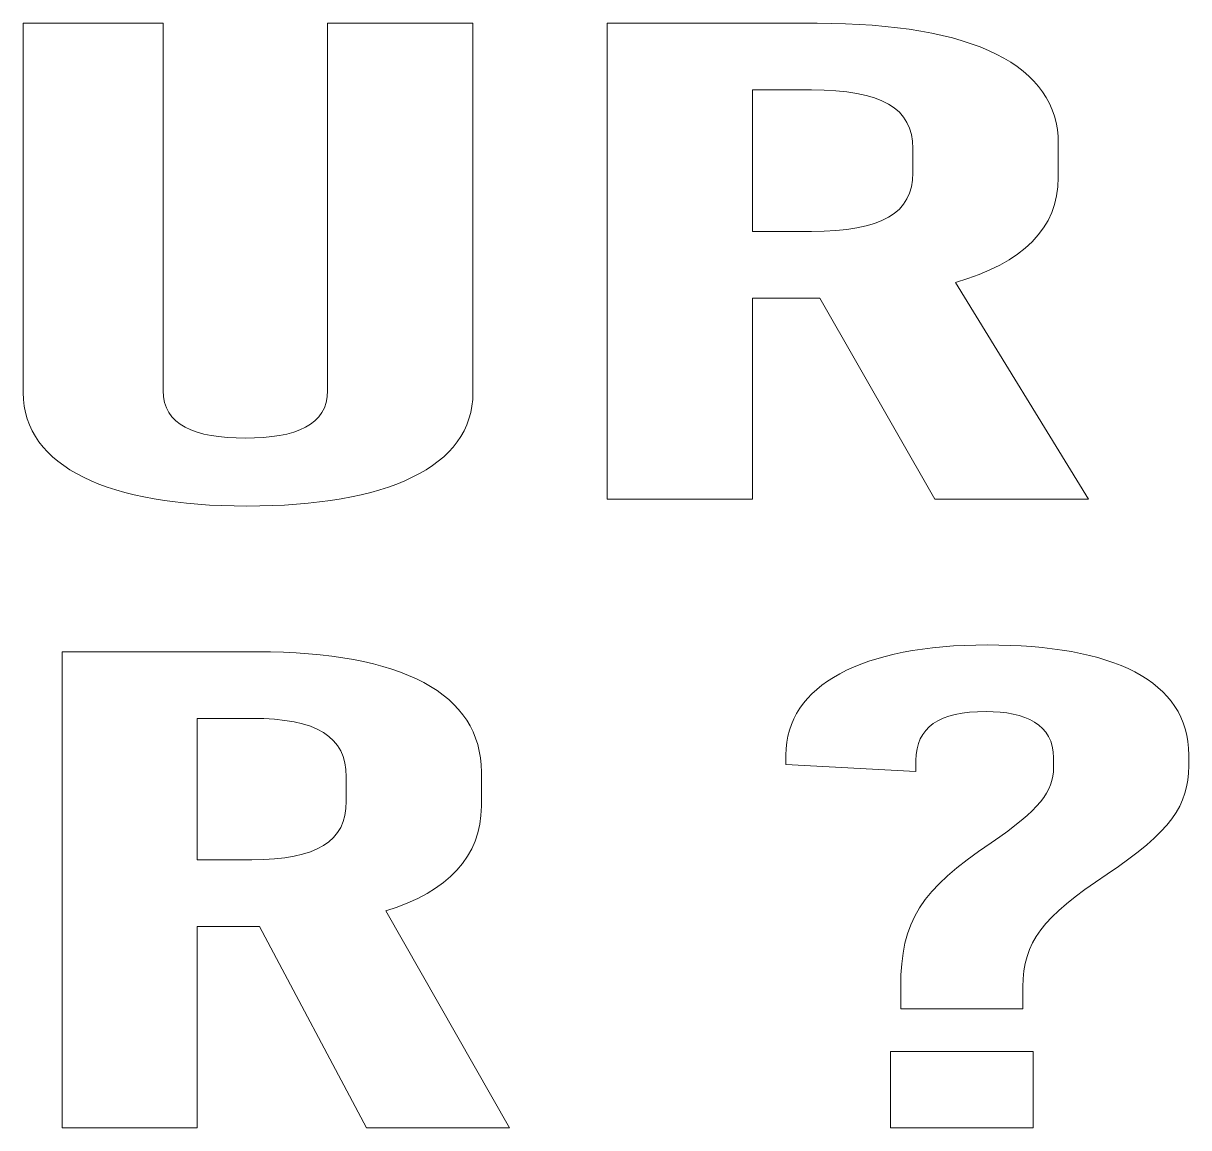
# Model space of a CAD drawing. Header units: inches. Extents: x 0.8 to 14.2, y -17.5 to -0.5.
# Drawn here: x 11.602 to 14.184, y -17.509 to -15.062 of the extents above; entities that cross this region are included whole.
import ezdxf

# ---------------------------------------------------------------- set-up
doc = ezdxf.new("R2010")
doc.units = ezdxf.units.IN
doc.header["$MEASUREMENT"] = 0
doc.layers.add('Layer 1', color=7, linetype='Continuous')

# ---------------------------------------------------------------- blocks, each defined once
blk = doc.blocks.new('block 61')
at = {"layer": 'Layer 1', "lineweight": 0}
for points, knots in [([(13.622, -16.1165), (13.622, -16.1165), (13.9623, -16.1165), (13.9623, -16.1165), (13.9623, -16.1165), (13.6676, -15.6357), (13.6676, -15.6357), (13.8165, -15.5935), (13.8955, -15.5152), (13.8955, -15.4036), (13.8955, -15.4036), (13.8955, -15.3283), (13.8955, -15.3283), (13.8955, -15.155), (13.7071, -15.0615), (13.3608, -15.0615), (13.3608, -15.0615), (12.8959, -15.0615), (12.8959, -15.0615), (12.8959, -15.0615), (12.8959, -16.1165), (12.8959, -16.1165), (12.8959, -16.1165), (13.218, -16.1165), (13.218, -16.1165), (13.218, -16.1165), (13.218, -15.6704), (13.218, -15.6704), (13.218, -15.6704), (13.3668, -15.6704), (13.3668, -15.6704), (13.3668, -15.6704), (13.622, -16.1165), (13.622, -16.1165)], [0, 0, 0, 0, 1, 1, 1, 2, 2, 2, 3, 3, 3, 4, 4, 4, 5, 5, 5, 6, 6, 6, 7, 7, 7, 8, 8, 8, 9, 9, 9, 10, 10, 10, 11, 11, 11, 11]), ([(13.218, -15.5227), (13.218, -15.5227), (13.218, -15.2092), (13.218, -15.2092), (13.218, -15.2092), (13.3486, -15.2092), (13.3486, -15.2092), (13.5036, -15.2092), (13.5734, -15.2499), (13.5734, -15.3388), (13.5734, -15.3388), (13.5734, -15.3931), (13.5734, -15.3931), (13.5734, -15.482), (13.5036, -15.5227), (13.3486, -15.5227), (13.3486, -15.5227), (13.218, -15.5227), (13.218, -15.5227)], [0, 0, 0, 0, 1, 1, 1, 2, 2, 2, 3, 3, 3, 4, 4, 4, 5, 5, 5, 6, 6, 6, 6])]:
    blk.add_open_spline(points, degree=3, knots=knots, dxfattribs=at)
blk = doc.blocks.new('block 68')
at = {"layer": 'Layer 1', "lineweight": 0}
for points, knots in [([(12.6168, -16.7965), (12.6168, -16.7965), (12.6168, -16.7211), (12.6168, -16.7211), (12.6168, -16.5478), (12.4416, -16.4544), (12.1196, -16.4544), (12.1196, -16.4544), (11.6875, -16.4544), (11.6875, -16.4544), (11.6875, -16.4544), (11.6875, -17.5093), (11.6875, -17.5093), (11.6875, -17.5093), (11.9869, -17.5093), (11.9869, -17.5093), (11.9869, -17.5093), (11.9869, -17.0632), (11.9869, -17.0632), (11.9869, -17.0632), (12.1253, -17.0632), (12.1253, -17.0632), (12.1253, -17.0632), (12.3626, -17.5093), (12.3626, -17.5093), (12.3626, -17.5093), (12.6789, -17.5093), (12.6789, -17.5093), (12.6789, -17.5093), (12.4049, -17.0286), (12.4049, -17.0286), (12.5433, -16.9864), (12.6168, -16.908), (12.6168, -16.7965)], [0, 0, 0, 0, 1, 1, 1, 2, 2, 2, 3, 3, 3, 4, 4, 4, 5, 5, 5, 6, 6, 6, 7, 7, 7, 8, 8, 8, 9, 9, 9, 10, 10, 10, 11, 11, 11, 11]), ([(12.3174, -16.7859), (12.3174, -16.8748), (12.2524, -16.9155), (12.1083, -16.9155), (12.1083, -16.9155), (11.9869, -16.9155), (11.9869, -16.9155), (11.9869, -16.9155), (11.9869, -16.6021), (11.9869, -16.6021), (11.9869, -16.6021), (12.1083, -16.6021), (12.1083, -16.6021), (12.2524, -16.6021), (12.3174, -16.6428), (12.3174, -16.7317), (12.3174, -16.7317), (12.3174, -16.7859), (12.3174, -16.7859)], [0, 0, 0, 0, 1, 1, 1, 2, 2, 2, 3, 3, 3, 4, 4, 4, 5, 5, 5, 6, 6, 6, 6])]:
    blk.add_open_spline(points, degree=3, knots=knots, dxfattribs=at)
blk = doc.blocks.new('block 2')
at = {"layer": 'Layer 1', "lineweight": 0}
blk.add_lwpolyline([(13.5235, -17.5093), (13.8398, -17.5093), (13.8398, -17.3405), (13.5235, -17.3405), (13.5235, -17.5093)], dxfattribs=at)
for points, knots in [([(12.5982, -15.8799), (12.5982, -15.8799), (12.5982, -15.0615), (12.5982, -15.0615), (12.5982, -15.0615), (12.2761, -15.0615), (12.2761, -15.0615), (12.2761, -15.0615), (12.2761, -15.8753), (12.2761, -15.8753), (12.2761, -15.9522), (12.2063, -15.9808), (12.0938, -15.9808), (11.9814, -15.9808), (11.9115, -15.9522), (11.9115, -15.8753), (11.9115, -15.8753), (11.9115, -15.0615), (11.9115, -15.0615), (11.9115, -15.0615), (11.6017, -15.0615), (11.6017, -15.0615), (11.6017, -15.0615), (11.6017, -15.8799), (11.6017, -15.8799), (11.6017, -16.0456), (11.7931, -16.1315), (12.0969, -16.1315), (12.4068, -16.1315), (12.5982, -16.0456), (12.5982, -15.8799)], [0, 0, 0, 0, 1, 1, 1, 2, 2, 2, 3, 3, 3, 4, 4, 4, 5, 5, 5, 6, 6, 6, 7, 7, 7, 8, 8, 8, 9, 9, 9, 10, 10, 10, 10]), ([(13.7381, -16.4393), (13.4613, -16.4393), (13.2918, -16.5282), (13.2918, -16.6835), (13.2918, -16.6835), (13.2918, -16.7045), (13.2918, -16.7045), (13.2918, -16.7045), (13.5799, -16.7196), (13.5799, -16.7196), (13.5799, -16.7196), (13.5799, -16.6955), (13.5799, -16.6955), (13.5799, -16.6217), (13.6308, -16.587), (13.7353, -16.587), (13.8229, -16.587), (13.885, -16.6156), (13.885, -16.6895), (13.885, -16.6895), (13.885, -16.7106), (13.885, -16.7106), (13.885, -16.7648), (13.8539, -16.804), (13.7466, -16.8779), (13.5912, -16.9818), (13.5461, -17.0512), (13.5461, -17.1973), (13.5461, -17.1973), (13.5461, -17.2456), (13.5461, -17.2456), (13.5461, -17.2456), (13.8172, -17.2456), (13.8172, -17.2456), (13.8172, -17.2456), (13.8172, -17.1973), (13.8172, -17.1973), (13.8172, -17.0979), (13.8596, -17.0436), (14.0036, -16.9472), (14.1449, -16.8537), (14.1844, -16.7935), (14.1844, -16.7076), (14.1844, -16.7076), (14.1844, -16.6835), (14.1844, -16.6835), (14.1844, -16.5177), (14.0149, -16.4393), (13.7381, -16.4393)], [0, 0, 0, 0, 1, 1, 1, 2, 2, 2, 3, 3, 3, 4, 4, 4, 5, 5, 5, 6, 6, 6, 7, 7, 7, 8, 8, 8, 9, 9, 9, 10, 10, 10, 11, 11, 11, 12, 12, 12, 13, 13, 13, 14, 14, 14, 15, 15, 15, 16, 16, 16, 16])]:
    blk.add_open_spline(points, degree=3, knots=knots, dxfattribs=at)
at = {"layer": 'Layer 1'}
for name in ['block 61', 'block 68']:
    blk.add_blockref(name, (0, 0), dxfattribs=at)

msp = doc.modelspace()

# ---------------------------------------------------------------- block references
at = {"layer": 'Layer 1'}
msp.add_blockref('block 2', (0, 0), dxfattribs=at)

doc.saveas('drawing.dxf')
